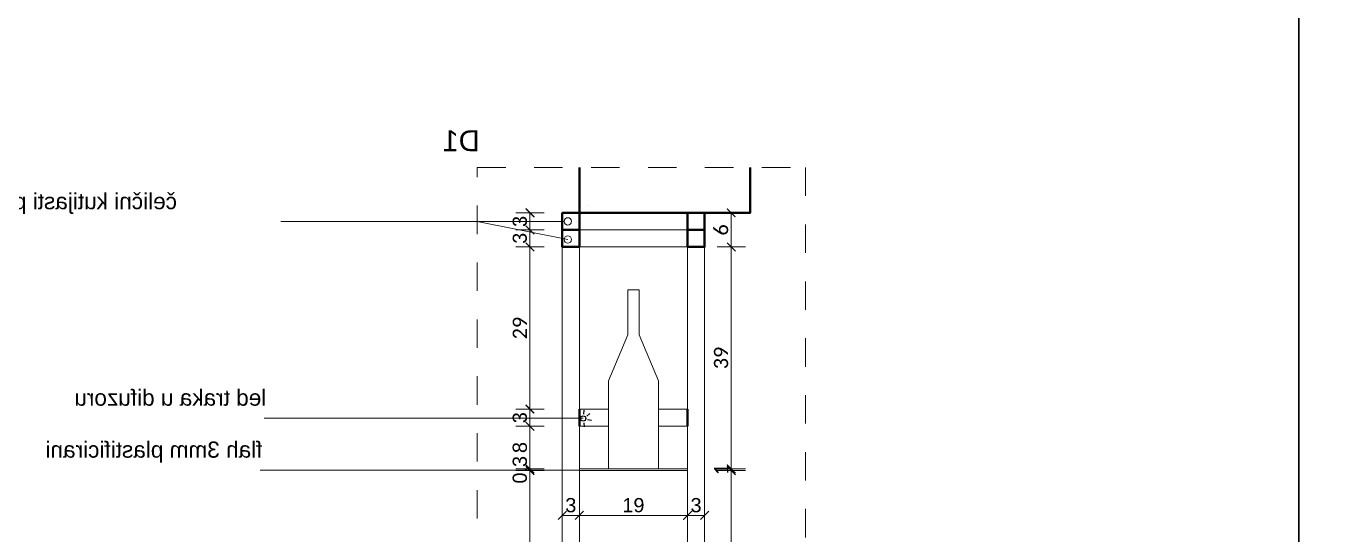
# Model space of a CAD drawing. Header units: centimetres. Extents: x -26724 to 60145, y -23645 to 6771.
# Drawn here: x 7.4 to 464, y 604.4 to 783 of the extents above; entities that cross this region are included whole.
import ezdxf

# ---------------------------------------------------------------- set-up
doc = ezdxf.new("R2010")
doc.units = ezdxf.units.CM
doc.linetypes.add('DALEKOVOD_VN', pattern=[5, 2.5, -2.5])
for name, color, linetype, lineweight in [('2.IZGLED', 7, 'Continuous', 13), ('4.KOTE', 88, 'Continuous', 15), ('zid', 7, 'Continuous', 40)]:
    doc.layers.add(name, color=color, linetype=linetype, lineweight=lineweight)
doc.layers.add('3.IZGLED 2', color=7, linetype='Continuous', lineweight=9, true_color=0x4a4a4a)
doc.layers.add('IZGLED 2', color=253, linetype='Continuous', lineweight=9, true_color=0x828282)
doc.layers.add('tekst', color=7, linetype='Continuous')
doc.layers.add('tekst @ 50', color=7, linetype='Continuous')
doc.styles.add('Notes', font='arial.ttf', dxfattribs={"height": 3})
doc.styles.get("Standard").update_dxf_attribs({"font": 'calibri.ttf'})
doc.dimstyles.new('ja 1 30 izgledi zidova', dxfattribs={"dimtxt": 5, "dimasz": 3, "dimexe": 5, "dimexo": 5, "dimgap": 1, "dimtad": 1, "dimdec": 0, "dimtxsty": 'Standard', "dimblk": 'ARCHTICK', "dimcen": 2.5, "dimclrd": 256, "dimclrt": 7, "dimadec": 0, "dimazin": 0, "dimtfac": 1, "dimtdec": 0, "dimtix": 1, "dimtmove": 1, "dimatfit": 3, "dimldrblk": 'ARCHTICK', "dimfxl": 5, "dimfxlon": 1, "dimlwd": 0, "dimlwe": 9, "dimarcsym": 0})
doc.dimstyles.new('ja 1 50', dxfattribs={"dimtxt": 10, "dimasz": 5, "dimexe": 5, "dimexo": 5, "dimgap": 1, "dimtad": 1, "dimdec": 0, "dimtxsty": 'Standard', "dimblk": 'ARCHTICK', "dimcen": 2.5, "dimclrd": 256, "dimclrt": 7, "dimadec": 0, "dimazin": 0, "dimtfac": 1, "dimtdec": 0, "dimtix": 1, "dimtmove": 1, "dimatfit": 3, "dimldrblk": 'ARCHTICK', "dimfxl": 10, "dimfxlon": 1, "dimlwd": 0, "dimlwe": 9, "dimarcsym": 0})

# ---------------------------------------------------------------- blocks, each defined once
blk = doc.blocks.new('_ArchTick')
at = {"color": 0, "linetype": 'ByBlock', "const_width": 0.15}
blk.add_lwpolyline([(-0.5, -0.5), (0.5, 0.5)], dxfattribs=at)
blk = doc.blocks.new('*D599')
at = {"layer": '4.KOTE', "color": 0, "lineweight": 9, "transparency": 16777216}
for p, q in [((239.76, 614), (239.76, 605.98)), ((245.75, 614), (245.75, 605.98))]:
    blk.add_line(p, q, dxfattribs=at)
at = {"layer": '4.KOTE', "lineweight": 0, "transparency": 16777216}
blk.add_line((245.75, 610.98), (239.76, 610.98), dxfattribs=at)
at = {"layer": 'Defpoints', "color": 0, "transparency": 16777216}
for p in [(239.76, 619), (245.75, 619), (239.76, 610.98)]:
    blk.add_point(p, dxfattribs=at)
at = {"layer": '4.KOTE', "lineweight": 0, "transparency": 16777216, "xscale": 3, "yscale": 3, "zscale": 3, "rotation": 180}
blk.add_blockref('_ArchTick', (239.76, 610.98), dxfattribs=at)
at = {"layer": '4.KOTE', "lineweight": 0, "transparency": 16777216, "xscale": 3, "yscale": 3, "zscale": 3}
blk.add_blockref('_ArchTick', (245.75, 610.98), dxfattribs=at)
at = {"layer": '4.KOTE', "color": 7, "transparency": 16777216, "insert": (242.75, 614.54), "char_height": 5, "attachment_point": 5}
blk.add_mtext('{\\fArial|b0|i0|c238|p34;3}', dxfattribs=at)
blk = doc.blocks.new('*D600')
at = {"layer": '4.KOTE', "color": 0, "lineweight": 9, "transparency": 16777216}
for p, q in [((201.75, 610.98), (201.75, 615.98)), ((239.76, 614), (239.76, 605.98))]:
    blk.add_line(p, q, dxfattribs=at)
at = {"layer": '4.KOTE', "lineweight": 0, "transparency": 16777216}
blk.add_line((239.76, 610.98), (201.75, 610.98), dxfattribs=at)
at = {"layer": 'Defpoints', "color": 0, "transparency": 16777216}
for p in [(239.76, 619), (201.75, 610.98), (201.75, 610.98)]:
    blk.add_point(p, dxfattribs=at)
at = {"layer": '4.KOTE', "lineweight": 0, "transparency": 16777216, "xscale": 3, "yscale": 3, "zscale": 3, "rotation": 180}
blk.add_blockref('_ArchTick', (201.75, 610.98), dxfattribs=at)
at = {"layer": '4.KOTE', "lineweight": 0, "transparency": 16777216, "xscale": 3, "yscale": 3, "zscale": 3}
blk.add_blockref('_ArchTick', (239.76, 610.98), dxfattribs=at)
at = {"layer": '4.KOTE', "color": 7, "transparency": 16777216, "insert": (220.75, 614.54), "char_height": 5, "attachment_point": 5}
blk.add_mtext('{\\fArial|b0|i0|c238|p34;19}', dxfattribs=at)
blk = doc.blocks.new('*D601')
at = {"layer": '4.KOTE', "color": 0, "lineweight": 9, "transparency": 16777216}
for p, q in [((201.75, 610.98), (201.75, 615.98)), ((195.75, 610.98), (195.75, 605.98))]:
    blk.add_line(p, q, dxfattribs=at)
at = {"layer": '4.KOTE', "lineweight": 0, "transparency": 16777216}
blk.add_line((201.75, 610.98), (195.75, 610.98), dxfattribs=at)
at = {"layer": 'Defpoints', "color": 0, "transparency": 16777216}
for p in [(195.75, 610.98), (195.75, 610.98), (201.75, 610.98)]:
    blk.add_point(p, dxfattribs=at)
at = {"layer": '4.KOTE', "lineweight": 0, "transparency": 16777216, "xscale": 3, "yscale": 3, "zscale": 3, "rotation": 180}
blk.add_blockref('_ArchTick', (195.75, 610.98), dxfattribs=at)
at = {"layer": '4.KOTE', "lineweight": 0, "transparency": 16777216, "xscale": 3, "yscale": 3, "zscale": 3}
blk.add_blockref('_ArchTick', (201.75, 610.98), dxfattribs=at)
at = {"layer": '4.KOTE', "color": 7, "transparency": 16777216, "insert": (198.75, 614.54), "char_height": 5, "attachment_point": 5}
blk.add_mtext('{\\fArial|b0|i0|c238|p34;3}', dxfattribs=at)
blk = doc.blocks.new('*D605')
at = {"layer": '4.KOTE', "color": 0, "lineweight": 9, "transparency": 16777216}
for p, q in [((189.41, 717.32), (179.41, 717.32)), ((189.41, 711.32), (179.41, 711.32))]:
    blk.add_line(p, q, dxfattribs=at)
at = {"layer": '4.KOTE', "lineweight": 0, "transparency": 16777216}
blk.add_line((184.41, 717.32), (184.41, 711.32), dxfattribs=at)
at = {"layer": 'Defpoints', "color": 0, "transparency": 16777216}
for p in [(201.75, 717.32), (184.41, 711.32), (201.75, 711.32)]:
    blk.add_point(p, dxfattribs=at)
at = {"layer": '4.KOTE', "lineweight": 0, "transparency": 16777216, "xscale": 3, "yscale": 3, "zscale": 3}
for p, rotation in [((184.41, 717.32), 90), ((184.41, 711.32), 270)]:
    blk.add_blockref('_ArchTick', p, dxfattribs=dict(at, rotation=rotation))
at = {"layer": '4.KOTE', "color": 7, "transparency": 16777216, "insert": (180.86, 714.32), "char_height": 5, "attachment_point": 5, "rotation": 90}
blk.add_mtext('{\\fArial|b0|i0|c238|p34;3}', dxfattribs=at)
blk = doc.blocks.new('*D609')
at = {"layer": '4.KOTE', "color": 0, "lineweight": 9, "transparency": 16777216}
for p, q in [((189.41, 626.72), (179.41, 626.72)), ((189.41, 556.32), (179.41, 556.32))]:
    blk.add_line(p, q, dxfattribs=at)
at = {"layer": '4.KOTE', "lineweight": 0, "transparency": 16777216}
blk.add_line((184.41, 556.32), (184.41, 626.72), dxfattribs=at)
at = {"layer": 'Defpoints', "color": 0, "transparency": 16777216}
for p in [(184.41, 626.72), (201.75, 626.72), (201.76, 556.32)]:
    blk.add_point(p, dxfattribs=at)
at = {"layer": '4.KOTE', "lineweight": 0, "transparency": 16777216, "xscale": 3, "yscale": 3, "zscale": 3}
for p, rotation in [((184.41, 626.72), 90), ((184.41, 556.32), 270)]:
    blk.add_blockref('_ArchTick', p, dxfattribs=dict(at, rotation=rotation))
at = {"layer": '4.KOTE', "color": 7, "transparency": 16777216, "insert": (180.86, 591.52), "char_height": 5, "attachment_point": 5, "rotation": 90}
blk.add_mtext('{\\fArial|b0|i0|c238|p34;32}', dxfattribs=at)
blk = doc.blocks.new('*D610')
at = {"layer": '4.KOTE', "lineweight": 0, "transparency": 16777216}
for p, q in [((184.41, 627.32), (184.41, 630.32)), ((184.41, 626.72), (184.41, 627.32)), ((184.41, 626.72), (184.41, 623.72))]:
    blk.add_line(p, q, dxfattribs=at)
at = {"layer": '4.KOTE', "color": 0, "lineweight": 9, "transparency": 16777216}
for p, q in [((189.41, 627.32), (179.41, 627.32)), ((189.41, 626.72), (179.41, 626.72))]:
    blk.add_line(p, q, dxfattribs=at)
at = {"layer": 'Defpoints', "color": 0, "transparency": 16777216}
for p in [(184.41, 627.32), (201.75, 627.32), (201.75, 626.72)]:
    blk.add_point(p, dxfattribs=at)
at = {"layer": '4.KOTE', "lineweight": 0, "transparency": 16777216, "xscale": 3, "yscale": 3, "zscale": 3}
for p, rotation in [((184.41, 627.32), 270), ((184.41, 626.72), 90)]:
    blk.add_blockref('_ArchTick', p, dxfattribs=dict(at, rotation=rotation))
at = {"layer": '4.KOTE', "color": 7, "transparency": 16777216, "insert": (180.86, 627.02), "char_height": 5, "attachment_point": 5, "rotation": 90}
blk.add_mtext('{\\fArial|b0|i0|c238|p34;0.3}', dxfattribs=at)
blk = doc.blocks.new('*D611')
at = {"layer": '4.KOTE', "color": 0, "lineweight": 9, "transparency": 16777216}
for p, q in [((189.41, 642.32), (179.41, 642.32)), ((189.41, 627.32), (179.41, 627.32))]:
    blk.add_line(p, q, dxfattribs=at)
at = {"layer": '4.KOTE', "lineweight": 0, "transparency": 16777216}
blk.add_line((184.41, 642.32), (184.41, 627.32), dxfattribs=at)
at = {"layer": 'Defpoints', "color": 0, "transparency": 16777216}
for p in [(201.76, 642.32), (184.41, 627.32), (201.76, 627.32)]:
    blk.add_point(p, dxfattribs=at)
at = {"layer": '4.KOTE', "lineweight": 0, "transparency": 16777216, "xscale": 3, "yscale": 3, "zscale": 3}
for p, rotation in [((184.41, 642.32), 90), ((184.41, 627.32), 270)]:
    blk.add_blockref('_ArchTick', p, dxfattribs=dict(at, rotation=rotation))
at = {"layer": '4.KOTE', "color": 7, "transparency": 16777216, "insert": (180.86, 634.82), "char_height": 5, "attachment_point": 5, "rotation": 90}
blk.add_mtext('{\\fArial|b0|i0|c238|p34;8}', dxfattribs=at)
blk = doc.blocks.new('*D612')
at = {"layer": '4.KOTE', "color": 0, "lineweight": 9, "transparency": 16777216}
for p, q in [((189.41, 648.32), (179.41, 648.32)), ((189.41, 642.32), (179.41, 642.32))]:
    blk.add_line(p, q, dxfattribs=at)
at = {"layer": '4.KOTE', "lineweight": 0, "transparency": 16777216}
blk.add_line((184.41, 648.32), (184.41, 642.32), dxfattribs=at)
at = {"layer": 'Defpoints', "color": 0, "transparency": 16777216}
for p in [(201.76, 648.32), (184.41, 642.32), (201.76, 642.32)]:
    blk.add_point(p, dxfattribs=at)
at = {"layer": '4.KOTE', "lineweight": 0, "transparency": 16777216, "xscale": 3, "yscale": 3, "zscale": 3}
for p, rotation in [((184.41, 648.32), 90), ((184.41, 642.32), 270)]:
    blk.add_blockref('_ArchTick', p, dxfattribs=dict(at, rotation=rotation))
at = {"layer": '4.KOTE', "color": 7, "transparency": 16777216, "insert": (180.86, 645.32), "char_height": 5, "attachment_point": 5, "rotation": 90}
blk.add_mtext('{\\fArial|b0|i0|c238|p34;3}', dxfattribs=at)
blk = doc.blocks.new('*D613')
at = {"layer": '4.KOTE', "lineweight": 0, "transparency": 16777216}
for p, q in [((255.11, 627.32), (255.11, 630.32)), ((255.11, 627.32), (255.11, 626.72)), ((255.11, 626.72), (255.11, 623.72))]:
    blk.add_line(p, q, dxfattribs=at)
at = {"layer": '4.KOTE', "color": 0, "lineweight": 9, "transparency": 16777216}
for p, q in [((250.11, 627.32), (260.11, 627.32)), ((250.11, 626.72), (260.11, 626.72))]:
    blk.add_line(p, q, dxfattribs=at)
at = {"layer": 'Defpoints', "color": 0, "transparency": 16777216}
for p in [(239.76, 627.32), (239.76, 626.72), (255.11, 626.72)]:
    blk.add_point(p, dxfattribs=at)
at = {"layer": '4.KOTE', "lineweight": 0, "transparency": 16777216, "xscale": 3, "yscale": 3, "zscale": 3}
for p, rotation in [((255.11, 627.32), 270), ((255.11, 626.72), 90)]:
    blk.add_blockref('_ArchTick', p, dxfattribs=dict(at, rotation=rotation))
at = {"layer": '4.KOTE', "color": 7, "transparency": 16777216, "insert": (251.61, 627.02), "char_height": 5, "attachment_point": 5, "rotation": 90}
blk.add_mtext('1', dxfattribs=at)
blk = doc.blocks.new('*D614')
at = {"layer": '4.KOTE', "color": 0, "lineweight": 9, "transparency": 16777216}
for p, q in [((250.11, 626.72), (260.11, 626.72)), ((250.11, 541.32), (260.11, 541.32))]:
    blk.add_line(p, q, dxfattribs=at)
at = {"layer": '4.KOTE', "lineweight": 0, "transparency": 16777216}
blk.add_line((255.11, 626.72), (255.11, 541.32), dxfattribs=at)
at = {"layer": 'Defpoints', "color": 0, "transparency": 16777216}
for p in [(239.76, 626.72), (239.76, 541.32), (255.11, 541.32)]:
    blk.add_point(p, dxfattribs=at)
at = {"layer": '4.KOTE', "lineweight": 0, "transparency": 16777216, "xscale": 3, "yscale": 3, "zscale": 3}
for p, rotation in [((255.11, 626.72), 90), ((255.11, 541.32), 270)]:
    blk.add_blockref('_ArchTick', p, dxfattribs=dict(at, rotation=rotation))
at = {"layer": '4.KOTE', "color": 7, "transparency": 16777216, "insert": (251.56, 584.02), "char_height": 5, "attachment_point": 5, "rotation": 90}
blk.add_mtext('{\\fArial|b0|i0|c238|p34;43}', dxfattribs=at)
blk = doc.blocks.new('*D702')
at = {"layer": '4.KOTE', "color": 0, "lineweight": 9, "transparency": 16777216}
for p, q in [((189.41, 711.32), (179.41, 711.32)), ((189.41, 705.33), (179.41, 705.33))]:
    blk.add_line(p, q, dxfattribs=at)
at = {"layer": '4.KOTE', "lineweight": 0, "transparency": 16777216}
blk.add_line((184.41, 711.32), (184.41, 705.33), dxfattribs=at)
at = {"layer": 'Defpoints', "color": 0, "transparency": 16777216}
for p in [(201.75, 711.32), (184.41, 705.33), (201.75, 705.33)]:
    blk.add_point(p, dxfattribs=at)
at = {"layer": '4.KOTE', "lineweight": 0, "transparency": 16777216, "xscale": 3, "yscale": 3, "zscale": 3}
for p, rotation in [((184.41, 711.32), 90), ((184.41, 705.33), 270)]:
    blk.add_blockref('_ArchTick', p, dxfattribs=dict(at, rotation=rotation))
at = {"layer": '4.KOTE', "color": 7, "transparency": 16777216, "insert": (180.85, 708.32), "char_height": 5, "attachment_point": 5, "rotation": 90}
blk.add_mtext('3', dxfattribs=at)
blk = doc.blocks.new('*D705')
at = {"layer": '4.KOTE', "color": 0, "lineweight": 9, "transparency": 16777216}
for p, q in [((189.41, 705.33), (179.41, 705.33)), ((189.41, 648.32), (179.41, 648.32))]:
    blk.add_line(p, q, dxfattribs=at)
at = {"layer": '4.KOTE', "lineweight": 0, "transparency": 16777216}
blk.add_line((184.41, 705.33), (184.41, 648.32), dxfattribs=at)
at = {"layer": 'Defpoints', "color": 0, "transparency": 16777216}
for p in [(201.75, 705.33), (184.41, 648.32), (201.75, 648.32)]:
    blk.add_point(p, dxfattribs=at)
at = {"layer": '4.KOTE', "lineweight": 0, "transparency": 16777216, "xscale": 3, "yscale": 3, "zscale": 3}
for p, rotation in [((184.41, 705.33), 90), ((184.41, 648.32), 270)]:
    blk.add_blockref('_ArchTick', p, dxfattribs=dict(at, rotation=rotation))
at = {"layer": '4.KOTE', "color": 7, "transparency": 16777216, "insert": (180.85, 676.82), "char_height": 5, "attachment_point": 5, "rotation": 90}
blk.add_mtext('29', dxfattribs=at)
blk = doc.blocks.new('*D706')
at = {"layer": '4.KOTE', "color": 0, "lineweight": 9, "transparency": 16777216}
for p, q in [((250.11, 705.33), (260.11, 705.33)), ((250.11, 627.32), (260.11, 627.32))]:
    blk.add_line(p, q, dxfattribs=at)
at = {"layer": '4.KOTE', "lineweight": 0, "transparency": 16777216}
blk.add_line((255.11, 627.32), (255.11, 705.33), dxfattribs=at)
at = {"layer": 'Defpoints', "color": 0, "transparency": 16777216}
for p in [(242.75, 705.33), (255.11, 705.33), (239.76, 627.32)]:
    blk.add_point(p, dxfattribs=at)
at = {"layer": '4.KOTE', "lineweight": 0, "transparency": 16777216, "xscale": 3, "yscale": 3, "zscale": 3}
for p, rotation in [((255.11, 705.33), 90), ((255.11, 627.32), 270)]:
    blk.add_blockref('_ArchTick', p, dxfattribs=dict(at, rotation=rotation))
at = {"layer": '4.KOTE', "color": 7, "transparency": 16777216, "insert": (251.55, 666.32), "char_height": 5, "attachment_point": 5, "rotation": 90}
blk.add_mtext('39', dxfattribs=at)
blk = doc.blocks.new('*D707')
at = {"layer": '4.KOTE', "color": 0, "lineweight": 9, "transparency": 16777216}
for p, q in [((250.75, 717.32), (260.11, 717.32)), ((250.75, 705.33), (260.11, 705.33))]:
    blk.add_line(p, q, dxfattribs=at)
at = {"layer": '4.KOTE', "lineweight": 0, "transparency": 16777216}
blk.add_line((255.11, 705.33), (255.11, 717.32), dxfattribs=at)
at = {"layer": 'Defpoints', "color": 0, "transparency": 16777216}
for p in [(245.75, 717.32), (255.11, 717.32), (245.75, 705.33)]:
    blk.add_point(p, dxfattribs=at)
at = {"layer": '4.KOTE', "lineweight": 0, "transparency": 16777216, "xscale": 3, "yscale": 3, "zscale": 3}
for p, rotation in [((255.11, 717.32), 90), ((255.11, 705.33), 270)]:
    blk.add_blockref('_ArchTick', p, dxfattribs=dict(at, rotation=rotation))
at = {"layer": '4.KOTE', "color": 7, "transparency": 16777216, "insert": (251.55, 711.32), "char_height": 5, "attachment_point": 5, "rotation": 90}
blk.add_mtext('6', dxfattribs=at)
blk = doc.blocks.new('*D2335')
at = {"layer": '4.KOTE', "color": 0, "lineweight": 9, "transparency": 16777216}
for p, q in [((250.69, -4.21), (250.69, -18.73)), ((321.69, -18.5), (321.69, -18.73))]:
    blk.add_line(p, q, dxfattribs=at)
at = {"layer": '4.KOTE', "lineweight": 0, "transparency": 16777216}
blk.add_line((321.69, -13.73), (250.69, -13.73), dxfattribs=at)
at = {"layer": 'Defpoints', "color": 0, "transparency": 16777216}
for p in [(250.69, 4674.96, 1216.69), (321.69, 0, 1216.69), (250.69, -13.73)]:
    blk.add_point(p, dxfattribs=at)
at = {"layer": '4.KOTE', "lineweight": 0, "transparency": 16777216, "xscale": 5, "yscale": 5, "zscale": 5, "rotation": 180}
blk.add_blockref('_ArchTick', (250.69, -13.73), dxfattribs=at)
at = {"layer": '4.KOTE', "lineweight": 0, "transparency": 16777216, "xscale": 5, "yscale": 5, "zscale": 5}
blk.add_blockref('_ArchTick', (321.69, -13.73), dxfattribs=at)
at = {"layer": '4.KOTE', "color": 7, "transparency": 16777216, "insert": (286.19, -7.7), "char_height": 10, "attachment_point": 5}
blk.add_mtext('71', dxfattribs=at)

msp = doc.modelspace()

# ---------------------------------------------------------------- linework, layer by layer
at = {"layer": '2.IZGLED', "color": 31, "linetype": 'DALEKOVOD_VN', "ltscale": 4, "true_color": 0xfecc66}
msp.add_lwpolyline([(165.88, 733.25), (281.24, 733.25), (281.24, 409.86), (165.88, 409.86)], close=True, dxfattribs=at)
at = {"layer": '2.IZGLED'}
msp.add_lwpolyline([(222.76, 690.32), (218.76, 690.32), (218.76, 674.47), (212.01, 658.32), (212.01, 627.32), (229.51, 627.32), (229.51, 658.32), (222.76, 674.47)], close=True, dxfattribs=at)
for points in [[(201.75, 627.32), (239.76, 627.32)], [(239.76, 626.72), (201.75, 626.72)]]:
    msp.add_lwpolyline(points, dxfattribs=at)
at = {"layer": '3.IZGLED 2'}
msp.add_line((197.7, 707.93), (165.88, 714.26), dxfattribs=at)
at = {"layer": '3.IZGLED 2', "color": 143, "true_color": 0x7aafdf}
for p, q in [((201.75, 648.32), (212.01, 648.32)), ((229.51, 648.32), (239.76, 648.32)), ((212.01, 642.32), (201.75, 642.32)), ((239.76, 642.32), (229.51, 642.32))]:
    msp.add_line(p, q, dxfattribs=at)
at = {"layer": '3.IZGLED 2', "ltscale": 0.8}
for points in [[(196.41, 714.26), (96.92, 714.26)], [(203.09, 645.19), (91.03, 645.19)], [(201.75, 626.92), (89.69, 626.92)]]:
    msp.add_lwpolyline(points, dxfattribs=at)
at = {"layer": '3.IZGLED 2'}
for points in [[(201.75, 409.86), (201.75, 711.32), (195.75, 711.32), (195.75, 409.86)], [(239.76, 711.32), (245.75, 711.32), (245.75, 409.86)], [(239.76, 409.86), (239.76, 711.32), (245.75, 711.32)]]:
    msp.add_lwpolyline(points, dxfattribs=at)
at = {"layer": '4.KOTE'}
for centre in [(197.7, 714.33), (197.7, 707.93)]:
    msp.add_circle(centre, 1.29, dxfattribs=at)
at = {"layer": 'IZGLED 2'}
for p, q in [((201.75, 711.32), (239.76, 711.32)), ((201.75, 705.33), (239.76, 705.33))]:
    msp.add_line(p, q, dxfattribs=at)
at = {"layer": 'tekst', "ltscale": 0.8}
for points in [[(204.75, 719.95), (204.75, 719.95)], [(200.7, 714.26), (200.7, 714.26)]]:
    msp.add_lwpolyline(points, dxfattribs=at)
at = {"layer": 'zid'}
for p, q in [((201.75, 642.32), (201.75, 648.32)), ((239.76, 642.32), (239.76, 648.32))]:
    msp.add_line(p, q, dxfattribs=at)
at = {"layer": 'zid', "lineweight": 25}
for p, q in [((203.28, 646.51), (203.44, 647.91)), ((204.33, 645.91), (205.46, 646.74)), ((204.59, 644.73), (205.97, 644.46)), ((203.28, 643.53), (203.44, 642.13))]:
    msp.add_line(p, q, dxfattribs=at)
at = {"layer": 'zid', "lineweight": 25, "ltscale": 12}
for points in [[(-1327.56, -74.48), (454.44, -74.48), (454.44, 1185.52), (-1327.56, 1185.52)], [(454.44, 80.73), (1084.44, 80.73), (1084.44, 971.73), (454.44, 971.73)]]:
    msp.add_lwpolyline(points, close=True, dxfattribs=at)
at = {"layer": 'zid'}
for points in [[(201.75, 717.32), (201.75, 733.25)], [(201.75, 717.32), (261.75, 717.32), (261.75, 733.25)]]:
    msp.add_lwpolyline(points, dxfattribs=at)
for points in [[(201.75, 711.32), (195.75, 711.32), (195.75, 717.32), (201.75, 717.32)], [(239.75, 711.32), (245.75, 711.32), (245.75, 717.32), (239.75, 717.32)], [(201.75, 705.33), (195.75, 705.33), (195.75, 711.33), (201.75, 711.33)], [(239.75, 705.33), (245.75, 705.33), (245.75, 711.33), (239.75, 711.33)]]:
    msp.add_lwpolyline(points, close=True, dxfattribs=at)
at = {"layer": 'zid', "lineweight": 25}
msp.add_circle((203.11, 645.02), 0.935, dxfattribs=at)

# ---------------------------------------------------------------- texts
at = {"layer": 'tekst @ 50', "color": 1, "ltscale": 0.8, "extrusion": (0, 0, -1), "insert": (166.82, 746.38), "char_height": 7.3734, "attachment_point": 1, "text_direction": (-1, 0, 0), "style": 'Notes'}
msp.add_mtext_dynamic_manual_height_columns('{\\fArial|b0|i0|c238|p34;D1}', width=290.6445, gutter_width=750, heights=[0], dxfattribs=at)
at = {"layer": 'tekst @ 50', "ltscale": 0.8, "extrusion": (0, 0, -1), "attachment_point": 1, "text_direction": (-1, 0, 0), "style": 'Notes'}
for s, insert, char_height in [('{\\fArial|b0|i0|c238|p34;čelični kutijasti profil 3x3cm}', (60.4, 724.28), 5.6759), ('{\\fArial|b0|i0|c238|p34;\\H0.76978x;led \\fArial|b0|i0|c0|p34;traka\\fArial|b0|i0|c238|p34; u difuzoru } ', (91.78, 655.21), 7.37343), ('{\\fArial|b0|i0|c238|p34;\\H0.76978x;flah 3mm plastificirani } ', (90.44, 636.94), 7.3734)]:
    msp.add_mtext_dynamic_manual_height_columns(s, width=290.6445, gutter_width=750, heights=[0], dxfattribs=dict(at, insert=insert, char_height=char_height))

# ---------------------------------------------------------------- dimensions: what is measured, and where the dimension line sits
at = {"layer": '4.KOTE'}
dim = msp.add_linear_dim(base=(250.69, -13.73), p1=(321.69, 0, 1216.69), p2=(250.69, 4674.96, 1216.69), dimstyle='ja 1 50', dxfattribs=at)
dim.commit()
dim.dimension.update_dxf_attribs({"geometry": '*D2335', "text_midpoint": (286.19, -7.7)})
for base, p1, p2, text, picture, middle in [((184.41, 711.32), (201.75, 717.32), (201.75, 711.32), '{\\fArial|b0|i0|c238|p34;3}', '*D605', (180.86, 714.32)), ((255.11, 717.32), (245.75, 705.33), (245.75, 717.32), '6', '*D707', (251.55, 711.32)), ((184.41, 705.33), (201.75, 711.32), (201.75, 705.33), '3', '*D702', (180.85, 708.32)), ((184.41, 648.32), (201.75, 705.33), (201.75, 648.32), '29', '*D705', (180.85, 676.82)), ((255.11, 705.33), (239.76, 627.32), (242.75, 705.33), '39', '*D706', (251.55, 666.32)), ((184.41, 642.32), (201.75, 648.32), (201.75, 642.32), '{\\fArial|b0|i0|c238|p34;3}', '*D612', (180.86, 645.32)), ((184.41, 627.32), (201.75, 642.32), (201.75, 627.32), '{\\fArial|b0|i0|c238|p34;8}', '*D611', (180.86, 634.82)), ((184.41, 627.32), (201.75, 626.72), (201.75, 627.32), '{\\fArial|b0|i0|c238|p34;0.3}', '*D610', (180.86, 627.02)), ((184.41, 626.72), (201.75, 556.32), (201.75, 626.72), '{\\fArial|b0|i0|c238|p34;32}', '*D609', (180.86, 591.52)), ((255.11, 541.32), (239.76, 626.72), (239.76, 541.32), '{\\fArial|b0|i0|c238|p34;43}', '*D614', (251.56, 584.02))]:
    dim = msp.add_linear_dim(base=base, p1=p1, p2=p2, angle=90, text=text, dimstyle='ja 1 30 izgledi zidova', dxfattribs=at)
    dim.commit()
    dim.dimension.update_dxf_attribs({"geometry": picture, "text_midpoint": middle})
dim = msp.add_linear_dim(base=(255.11, 626.72), p1=(239.76, 627.32), p2=(239.76, 626.72), angle=90, dimstyle='ja 1 30 izgledi zidova', dxfattribs=at)
dim.commit()
dim.dimension.update_dxf_attribs({"geometry": '*D613', "text_midpoint": (251.61, 627.02)})
for base, p1, p2, text, picture, middle in [((195.75, 610.98), (201.75, 610.98), (195.75, 610.98), '{\\fArial|b0|i0|c238|p34;3}', '*D601', (198.75, 614.54)), ((201.75, 610.98), (239.76, 619), (201.75, 610.98), '{\\fArial|b0|i0|c238|p34;19}', '*D600', (220.75, 614.54)), ((239.76, 610.98), (245.75, 619), (239.76, 619), '{\\fArial|b0|i0|c238|p34;3}', '*D599', (242.75, 614.54))]:
    dim = msp.add_linear_dim(base=base, p1=p1, p2=p2, text=text, dimstyle='ja 1 30 izgledi zidova', dxfattribs=at)
    dim.commit()
    dim.dimension.update_dxf_attribs({"geometry": picture, "text_midpoint": middle})

doc.saveas('drawing.dxf')
